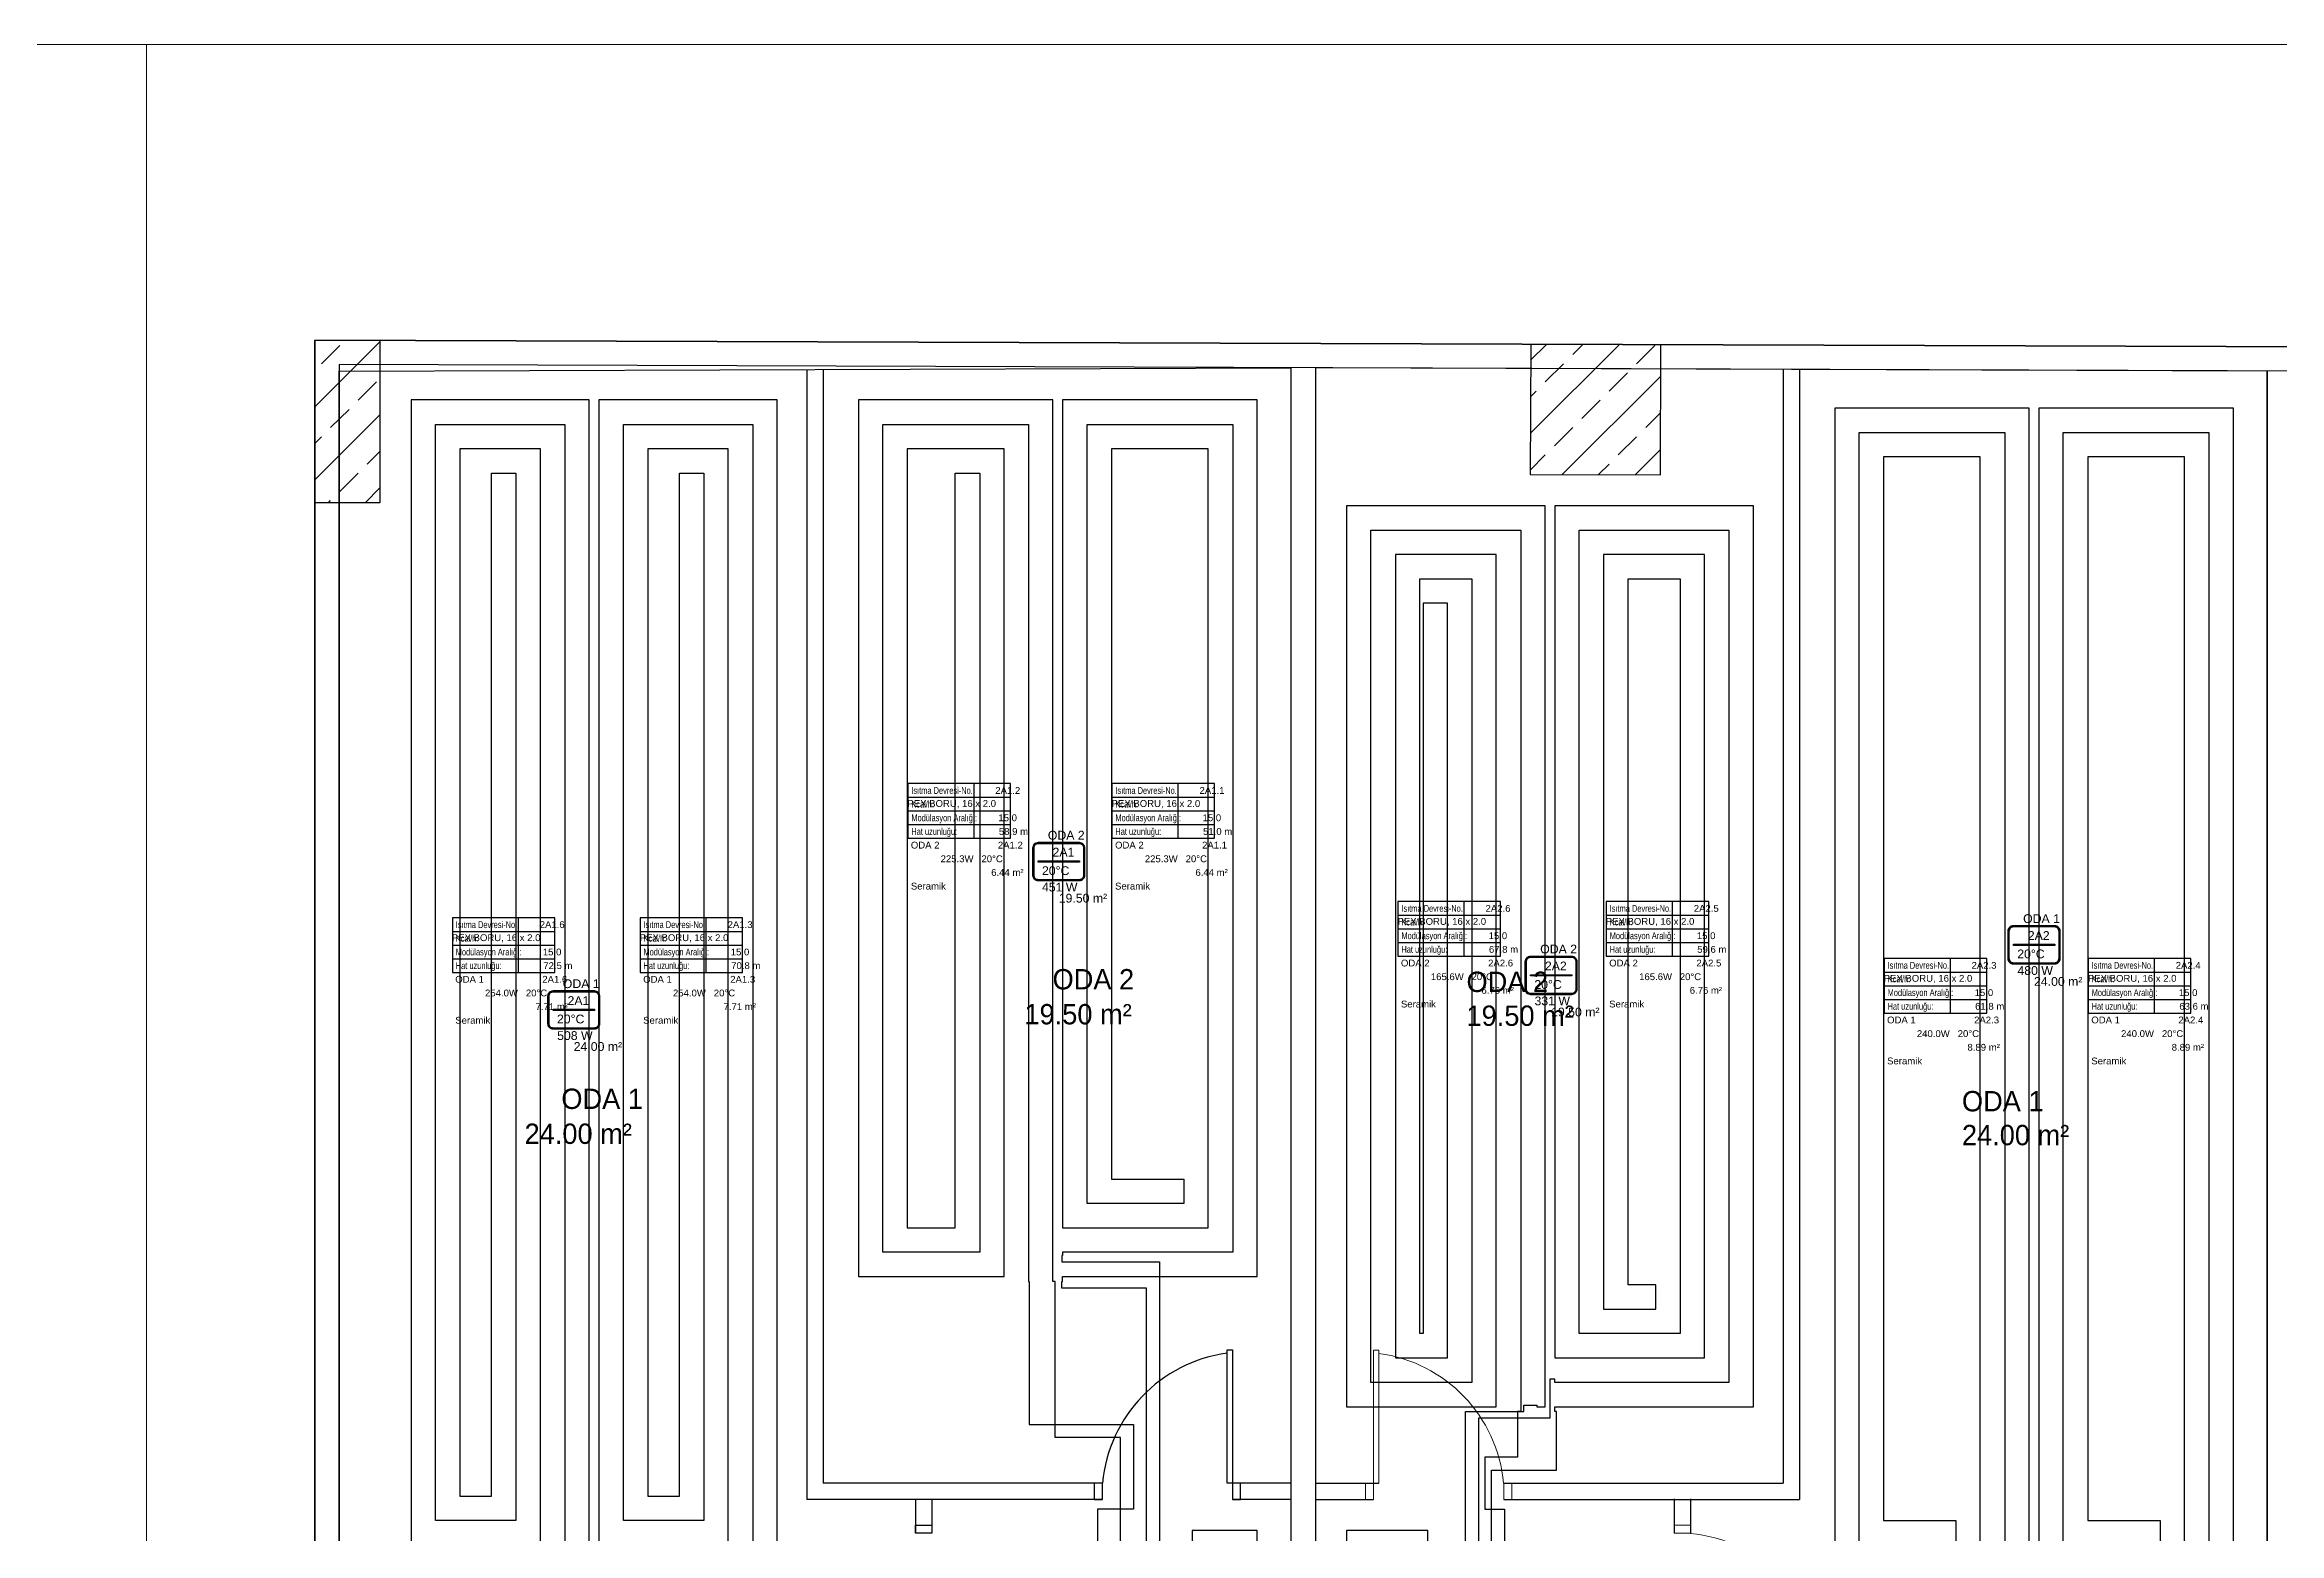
# Model space of a CAD drawing. Header units: centimetres. Extents: x 247996 to 315152, y -468471 to -440326.
# Drawn here: x 286906 to 288279, y -441242 to -440327 of the extents above; entities that cross this region are included whole.
import ezdxf
from ezdxf.enums import TextEntityAlignment as Align

# ---------------------------------------------------------------- set-up
doc = ezdxf.new("R2010")
doc.units = ezdxf.units.CM
doc.layers.add('SCOTT-ANTED', color=144, linetype='Continuous', lineweight=0)
doc.layers.add('SCOTT-M_Kapi_Kesit', color=171, linetype='Continuous', lineweight=20)
for name, color, linetype in [('SCOTT-MKDU0', 50, 'Continuous'), ('SCOTT-MTY-ISIKAYBIMAHAL', 2, 'Continuous'), ('SCOTT-MTY-PEX-BORU', 1, 'Continuous'), ('SCOTT-MTY-RADYATÖR', 2, 'Continuous')]:
    doc.layers.add(name, color=color, linetype=linetype)
doc.styles.add('MtXpl_Comic_Sans_MS', font='comic.ttf')
doc.styles.add('MTYCAPLT', font='arial.ttf')

# ---------------------------------------------------------------- blocks, each defined once
blk = doc.blocks.new('MTY-ETIKET')
at = {"layer": 'SCOTT-MTY-RADYATÖR'}
for p, q in [((2.69, 0), (2.69, 8)), ((-7, 6), (8, 6)), ((-7, 4), (8, 4)), ((-7, 2), (8, 2))]:
    blk.add_line(p, q, dxfattribs=at)
blk.add_lwpolyline([(8, 0), (8, 8), (-7, 8), (-7, 0)], close=True, dxfattribs=at)
at = {"layer": 'SCOTT-MTY-RADYATÖR', "style": 'MTYCAPLT', "width": 0.65}
for s, p in [('Isıtma Devresi-No.:', (-6.5, 7)), ('Kcal/h:', (-6.5, 5)), ('Modülasyon Aralığı:', (-6.5, 3)), ('Hat uzunluğu:', (-6.5, 1))]:
    blk.add_text(s, height=1, rotation=360, dxfattribs=at).set_placement(p, align=Align.MIDDLE_LEFT)
for tag, p in [('NO1_001', (5.8, 6.5)), ('AR_001', (6.25, 2.5)), ('UZ_001', (6.31, 0.51))]:
    blk.add_attdef(tag, p, '', height=1, rotation=360, dxfattribs=at)
at = {"layer": 'SCOTT-MTY-RADYATÖR', "color": 2, "style": 'MTYCAPLT', "width": 0.65}
for tag, p in [('BORU_001', (-7.07, 4.59)), ('YER_001', (2.9, 4.5))]:
    blk.add_attdef(tag, p, '', height=1, dxfattribs=at)
blk = doc.blocks.new('MTY-RADYATOR MAHAL')
at = {"layer": 'SCOTT-MTY-ISIKAYBIMAHAL', "color": 2}
for points in [[(-35.7, 18.4), (-35.7, -18.4, 0.414214), (-28.2, -25.9), (28.2, -25.9, 0.414214), (35.7, -18.4), (35.7, 18.4, 0.414214), (28.2, 25.9), (-28.2, 25.9, 0.414214)], [(-34.2, 18.4), (-34.2, -18.4, 0.414214), (-28.2, -24.4), (28.2, -24.4, 0.414214), (34.2, -18.4), (34.2, 18.4, 0.414214), (28.2, 24.4), (-28.2, 24.4, 0.414214)]]:
    blk.add_lwpolyline(points, format="xyb", close=True, dxfattribs=at)
at = {"layer": 'SCOTT-MTY-ISIKAYBIMAHAL', "color": 4}
for points in [[(-35.2, 18.4), (-35.2, -18.4, 0.414214), (-28.2, -25.4), (28.2, -25.4, 0.414214), (35.2, -18.4), (35.2, 18.4, 0.414214), (28.2, 25.4), (-28.2, 25.4, 0.414214)], [(-34.7, 18.4), (-34.7, -18.4, 0.414214), (-28.2, -24.9), (28.2, -24.9, 0.414214), (34.7, -18.4), (34.7, 18.4, 0.414214), (28.2, 24.9), (-28.2, 24.9, 0.414214)]]:
    blk.add_lwpolyline(points, format="xyb", close=True, dxfattribs=at)
at = {"layer": 'SCOTT-MTY-ISIKAYBIMAHAL', "color": 2}
blk.add_lwpolyline([(-28.2, 0.8), (28.2, 0.8), (28.2, -0.8), (-28.2, -0.8)], close=True, dxfattribs=at)
at = {"layer": 'SCOTT-MTY-ISIKAYBIMAHAL', "color": 1, "style": 'MTYCAPLT', "width": 0.65}
for tag, p in [('MAHAL_001', (-14.9, 29.8)), ('NO_001', (-8.3, 6.7))]:
    blk.add_attdef(tag, p, '', height=12, rotation=360, dxfattribs=at)
at = {"layer": 'SCOTT-MTY-ISIKAYBIMAHAL', "color": 4, "style": 'MTYCAPLT', "width": 0.65}
for tag, p in [('DERECE_001', (-22.8, -18.5)), ('ISIKAYBI_001', (-22.7, -41.1))]:
    blk.add_attdef(tag, p, '', height=12, rotation=360, dxfattribs=at)
blk.add_attdef('ALAN', text='', height=12, rotation=360, dxfattribs=at).set_placement((0, -50), align=Align.MIDDLE_LEFT)
blk = doc.blocks.new('asudhsaudhsa')
at = {"layer": 'SCOTT-M_Kapi_Kesit'}
for points in [[(526319.1, 4501829.3), (526319.1, 4501834.3), (526329.1, 4501834.3), (526329.1, 4501829.3), (526319.1, 4501829.3)], [(526319.1, 4501744.3), (526319.1, 4501749.3), (526329.1, 4501749.3), (526329.1, 4501744.3), (526319.1, 4501744.3)]]:
    blk.add_lwpolyline(points, dxfattribs=at)
blk.add_lwpolyline([(526329.1, 4501829.3), (526329.1, 4501826), (526410.9, 4501826), (526410.9, 4501829.3)], close=True, dxfattribs=at)
blk.add_arc((526320.8, 4501837.9), 88.9, 275.3081, 352.3253, dxfattribs=at)

msp = doc.modelspace()

# ---------------------------------------------------------------- linework, layer by layer
at = {"layer": 'SCOTT-ANTED'}
for p, q in [((315151.7, -440326.5), (278382, -440326.5)), ((286968.5, -440326.5), (286968.5, -447826.5))]:
    msp.add_line(p, q, dxfattribs=at)
at = {"layer": 'SCOTT-MKDU0', "color": 8, "ltscale": 0.03}
for p, q in [((288888.6, -440514.4), (287071.8, -440508.2)), ((287071.8, -440508.2), (287071.8, -443082.1)), ((287071.8, -440508.2), (288888.6, -440514.4)), ((287071.8, -443082.1), (287071.8, -440508.2)), ((287071.9, -440508.2), (287111.9, -440508.2)), ((287071.9, -440608.2), (287071.9, -440508.2)), ((287071.9, -440549.3), (287111.9, -440509.3)), ((287076, -440522.7), (287087.2, -440511.5)), ((287111.9, -440508.2), (287111.9, -440608.2)), ((287819.2, -440510.8), (287818.9, -440590.8)), ((287819, -440565.5), (287873.5, -440511)), ((287819.1, -440520.5), (287828.8, -440510.8)), ((287899.2, -440511), (287819.2, -440510.8)), ((287845, -440517.1), (287851.2, -440510.9)), ((287884.2, -440522.7), (287895.5, -440511.5)), ((287898.9, -440591), (287899.2, -440511)), ((287071.8, -440527.3), (287071.8, -441742.1)), ((288873.7, -440529.3), (287086.8, -440523.2)), ((287086.8, -440523.2), (287086.8, -443082.1)), ((287086.8, -440527.3), (287671.8, -440525.3)), ((287086.8, -440527.3), (287086.8, -441742.1)), ((287086.8, -441727.1), (287086.8, -440527.3)), ((287374.3, -440526.3), (287374.3, -441221)), ((287384.3, -440526.3), (287384.3, -441211)), ((287671.8, -440525.2), (287671.8, -441742.1)), ((287671.8, -440525.3), (287671.8, -441742.1)), ((287671.8, -440525.3), (287671.8, -441727.1)), ((287686.8, -440525.2), (287686.8, -441742.1)), ((287686.8, -440525.3), (287686.8, -441742.1)), ((288271.8, -440527.3), (287686.8, -440525.3)), ((287686.8, -440525.3), (287686.8, -441727.1)), ((287828.1, -440533.9), (287839.3, -440522.7)), ((287974.3, -440526.3), (287974.3, -441211)), ((287984.3, -440526.3), (287984.3, -441221)), ((288271.8, -440527.3), (288271.8, -441742.1)), ((288271.8, -440527.3), (288271.8, -441742.1)), ((288271.8, -441727.1), (288271.8, -440527.3)), ((287098.5, -440545.2), (287109.7, -440533.9)), ((287819, -440543), (287822.5, -440539.6)), ((287838.6, -440590.8), (287899.1, -440530.3)), ((287867.4, -440539.6), (287878.6, -440528.3)), ((287071.9, -440594.2), (287111.9, -440554.2)), ((287081.6, -440562), (287092.9, -440550.8)), ((287850.6, -440556.4), (287861.8, -440545.2)), ((287889.9, -440562), (287899, -440552.9)), ((287071.9, -440571.7), (287076, -440567.6)), ((287833.7, -440573.2), (287845, -440562)), ((287873, -440578.8), (287884.2, -440567.6)), ((287104.1, -440584.5), (287111.9, -440576.6)), ((287818.9, -440588.1), (287828.1, -440578.8)), ((287883.3, -440591), (287898.9, -440575.4)), ((287087.2, -440601.3), (287098.5, -440590.1)), ((287818.9, -440590.8), (287898.9, -440591)), ((287860.9, -440590.9), (287867.4, -440584.5)), ((287111.9, -440608.2), (287071.9, -440608.2)), ((287080.3, -440608.2), (287081.6, -440606.9)), ((287102.8, -440608.2), (287111.9, -440599.1)), ((287555.9, -441211), (287384.3, -441211)), ((287671.8, -441211), (287632.6, -441211)), ((287686.8, -441211), (287725.9, -441211)), ((287802.6, -441211), (287974.3, -441211)), ((287555.9, -441221), (287374.3, -441221)), ((287555.9, -441221), (287374.3, -441221)), ((287441.1, -441220.7), (287441.1, -441241.8)), ((287451.1, -441220.7), (287451.1, -441241.8)), ((287671.8, -441221), (287635.9, -441221)), ((287671.8, -441221), (287635.9, -441221)), ((287686.8, -441221), (287722.6, -441221)), ((287686.8, -441221), (287722.6, -441221)), ((287802.6, -441221), (287984.3, -441221)), ((287802.6, -441221), (287984.3, -441221)), ((287907.4, -441220.7), (287907.4, -441241.8)), ((287917.4, -441220.7), (287917.4, -441241.8))]:
    msp.add_line(p, q, dxfattribs=at)
msp.add_lwpolyline([(287635.9, -441211), (287632.6, -441211), (287632.6, -441129.1), (287635.9, -441129.1)], close=True, dxfattribs=at)
for points in [[(287550.9, -441221), (287555.9, -441221), (287555.9, -441211), (287550.9, -441211), (287550.9, -441221)], [(287635.9, -441221), (287640.9, -441221), (287640.9, -441211), (287635.9, -441211), (287635.9, -441221)], [(287451.1, -441236.8), (287451.1, -441241.8), (287441.1, -441241.8), (287441.1, -441236.8), (287451.1, -441236.8)]]:
    msp.add_lwpolyline(points, dxfattribs=at)
msp.add_arc((287644.5, -441219.2), 88.9, 97.6747, 174.6919, dxfattribs=at)
at = {"layer": 'SCOTT-MTY-PEX-BORU'}
for points in [[(287240.5, -441249), (287240.5, -440545), (287131, -440545), (287131, -441249)], [(287356, -441249), (287356, -440545), (287246.5, -440545), (287246.5, -441249)], [(287567, -441695), (287567, -441183), (287527, -441183), (287527, -441087), (287525.5, -441087), (287525.5, -441084), (287525.5, -440545), (287406, -440545), (287406, -441084), (287495.5, -441084), (287495.5, -440575), (287436, -440575), (287436, -441054), (287465.5, -441054), (287465.5, -440590), (287480.5, -440590), (287480.5, -441069), (287421, -441069), (287421, -440560), (287510.5, -440560), (287510.5, -441084), (287510.5, -441087), (287511, -441087), (287511, -441175), (287575, -441175), (287575, -441227), (287553, -441227), (287553, -441707)], [(287583, -441695), (287583, -441091), (287531, -441091), (287531, -441087), (287531.5, -441087), (287531.5, -441084), (287651, -441084), (287651, -440545), (287531.5, -440545), (287531.5, -441054), (287621, -441054), (287621, -440575), (287561.5, -440575), (287561.5, -441024), (287606, -441024), (287606, -441039), (287546.5, -441039), (287546.5, -440560), (287636, -440560), (287636, -441069), (287531.5, -441069), (287531.5, -441071), (287531, -441071), (287531, -441075), (287591, -441075), (287591, -441703)], [(288125.5, -441294), (288125.5, -440550), (288006, -440550), (288006, -441264)], [(288251, -441294), (288251, -440550), (288131.5, -440550), (288131.5, -441264)], [(287210.5, -441249), (287210.5, -440575), (287161, -440575), (287161, -441219), (287180.5, -441219), (287180.5, -440590), (287195.5, -440590), (287195.5, -441234), (287146, -441234), (287146, -440560), (287225.5, -440560), (287225.5, -441249)], [(287326, -441249), (287326, -440575), (287276.5, -440575), (287276.5, -441219), (287296, -441219), (287296, -440590), (287311, -440590), (287311, -441234), (287261.5, -441234), (287261.5, -440560), (287341, -440560), (287341, -441249)], [(288021, -441249), (288021, -440565), (288110.5, -440565), (288110.5, -441279)], [(288146.5, -441249), (288146.5, -440565), (288236, -440565), (288236, -441279)], [(288095.5, -441264), (288095.5, -440580), (288036, -440580), (288036, -441234), (288080.5, -441234), (288080.5, -441249)], [(288221, -441264), (288221, -440580), (288161.5, -440580), (288161.5, -441234), (288206, -441234), (288206, -441249)], [(287779, -441699), (287779, -441167), (287815, -441167), (287815, -441163), (287823, -441163), (287823, -441164), (287828, -441164), (287828, -440610), (287706, -440610), (287706, -441164), (287798, -441164), (287798, -440640), (287736, -440640), (287736, -441134), (287768, -441134), (287768, -440670), (287753, -440670), (287753, -441119), (287751, -441119), (287751, -440655), (287783, -440655), (287783, -441149), (287721, -441149), (287721, -440625), (287813, -440625), (287813, -441164), (287813, -441167), (287811, -441167), (287811, -441195), (287791, -441195), (287791, -441227), (287803, -441227), (287803, -441707)], [(287795, -441695), (287795, -441203), (287835, -441203), (287835, -441167), (287834, -441167), (287834, -441164), (287956, -441164), (287956, -440610), (287834, -440610), (287834, -441134), (287926, -441134), (287926, -440640), (287864, -440640), (287864, -441104), (287896, -441104), (287896, -441089), (287879, -441089), (287879, -440655), (287911, -440655), (287911, -441119), (287849, -441119), (287849, -440625), (287941, -440625), (287941, -441149), (287834, -441149), (287834, -441147), (287831, -441147), (287831, -441171), (287787, -441171), (287787, -441703)], [(287507, -441707), (287507, -441683), (287499, -441683), (287499, -441643), (287611, -441643), (287611, -441620), (287651, -441620), (287651, -441240), (287611, -441240), (287611, -441590), (287636, -441590), (287636, -441605), (287611, -441605), (287607, -441605), (287607, -441603), (287491, -441603), (287491, -441679), (287503, -441679), (287503, -441707)], [(287797, -441707), (287797, -441690), (287760, -441690), (287760, -441703), (287756, -441703), (287756, -441705), (287756, -441240), (287706, -441240), (287706, -441705), (287726, -441705), (287726, -441255), (287741, -441255), (287741, -441705), (287741, -441711), (287739, -441711), (287739, -441715), (287779, -441715), (287779, -441703), (287783, -441703), (287783, -441695), (287793, -441695), (287793, -441707)]]:
    msp.add_lwpolyline(points, dxfattribs=at)

# ---------------------------------------------------------------- block references
at = {"layer": 'SCOTT-MKDU0', "color": 8, "ltscale": 0.03, "rotation": 90.00000000000001}
msp.add_blockref('asudhsaudhsa', (4789551.9, -967540.1), dxfattribs=at)
at = {"layer": 'SCOTT-MKDU0', "color": 8, "ltscale": 0.03, "xscale": -1, "rotation": 180}
msp.add_blockref('asudhsaudhsa', (-238411.7, 4060507.5), dxfattribs=at)
at = {"layer": 'SCOTT-MTY-ISIKAYBIMAHAL'}
ref = msp.add_blockref('MTY-RADYATOR MAHAL', (287529.1, -440828.8), dxfattribs=dict(at, xscale=0.45, yscale=0.45))
ref.add_attrib('DERECE_001', '20%%DC', (287518.8, -440837.1), dxfattribs={"height": 5.4, "rotation": 360, "style": 'MTYCAPLT'})
ref.add_attrib('MAHAL_001', 'ODA 2', (287522.4, -440815.3), dxfattribs={"height": 5.4, "rotation": 360, "style": 'MTYCAPLT'})
ref.add_attrib('ISIKAYBI_001', '451 W', (287518.8, -440847.2), dxfattribs={"height": 5.4, "rotation": 360, "style": 'MTYCAPLT'})
ref.add_attrib('NO_001', '2A1', (287525.3, -440825.7), dxfattribs={"height": 5.4, "rotation": 360, "style": 'MTYCAPLT'})
ref.add_attrib('ALAN', '19.50 m²', (287529.1, -440854), dxfattribs={"height": 5.4, "rotation": 360, "style": 'MTYCAPLT'})
ref = msp.add_blockref('MTY-RADYATOR MAHAL', (288128.5, -440880), dxfattribs=dict(at, xscale=0.45, yscale=0.45))
ref.add_attrib('DERECE_001', '20%%DC', (288118.2, -440888.3), dxfattribs={"height": 5.4, "rotation": 360, "style": 'MTYCAPLT'})
ref.add_attrib('MAHAL_001', 'ODA 1', (288121.8, -440866.6), dxfattribs={"height": 5.4, "rotation": 360, "style": 'MTYCAPLT'})
ref.add_attrib('ISIKAYBI_001', '480 W', (288118.3, -440898.5), dxfattribs={"height": 5.4, "rotation": 360, "style": 'MTYCAPLT'})
ref.add_attrib('NO_001', '2A2', (288124.7, -440877), dxfattribs={"height": 5.4, "rotation": 360, "style": 'MTYCAPLT'})
ref.add_attrib('ALAN', '24.00 m²', (288128.5, -440905.2), dxfattribs={"height": 5.4, "rotation": 360, "style": 'MTYCAPLT'})
ref = msp.add_blockref('MTY-RADYATOR MAHAL', (287831.7, -440898.8), dxfattribs=dict(at, xscale=0.45, yscale=0.45))
ref.add_attrib('DERECE_001', '20%%DC', (287821.4, -440907.1), dxfattribs={"height": 5.4, "rotation": 360, "style": 'MTYCAPLT'})
ref.add_attrib('MAHAL_001', 'ODA 2', (287825, -440885.3), dxfattribs={"height": 5.4, "rotation": 360, "style": 'MTYCAPLT'})
ref.add_attrib('ISIKAYBI_001', '331 W', (287821.5, -440917.2), dxfattribs={"height": 5.4, "rotation": 360, "style": 'MTYCAPLT'})
ref.add_attrib('NO_001', '2A2', (287827.9, -440895.7), dxfattribs={"height": 5.4, "rotation": 360, "style": 'MTYCAPLT'})
ref.add_attrib('ALAN', '19.50 m²', (287831.7, -440924), dxfattribs={"height": 5.4, "rotation": 360, "style": 'MTYCAPLT'})
ref = msp.add_blockref('MTY-RADYATOR MAHAL', (287231, -440920), dxfattribs=dict(at, xscale=0.45, yscale=0.45))
ref.add_attrib('DERECE_001', '20%%DC', (287220.7, -440928.3), dxfattribs={"height": 5.4, "rotation": 360, "style": 'MTYCAPLT'})
ref.add_attrib('MAHAL_001', 'ODA 1', (287224.3, -440906.6), dxfattribs={"height": 5.4, "rotation": 360, "style": 'MTYCAPLT'})
ref.add_attrib('ISIKAYBI_001', '508 W', (287220.8, -440938.5), dxfattribs={"height": 5.4, "rotation": 360, "style": 'MTYCAPLT'})
ref.add_attrib('NO_001', '2A1', (287227.2, -440917), dxfattribs={"height": 5.4, "rotation": 360, "style": 'MTYCAPLT'})
ref.add_attrib('ALAN', '24.00 m²', (287231, -440945.2), dxfattribs={"height": 5.4, "rotation": 360, "style": 'MTYCAPLT'})
at = {"layer": 'SCOTT-MTY-PEX-BORU'}
ref = msp.add_blockref('MTY-ETIKET', (287465.8, -440814.5), dxfattribs=dict(at, xscale=4.2, yscale=4.2))
ref.add_attrib('UZ_001', '58.9 m', (287492.3, -440812.4), dxfattribs={"height": 4.2, "rotation": 360, "style": 'MTYCAPLT'})
ref.add_attrib('AR_001', '15.0', (287492, -440804), dxfattribs={"height": 4.2, "rotation": 360, "style": 'MTYCAPLT'})
ref.add_attrib('NO1_001', '2A1.2', (287490.1, -440787.2), dxfattribs={"height": 4.2, "rotation": 360, "style": 'MTYCAPLT'})
ref.add_attrib('BORU_001', 'PEX BORU, 16 x 2.0', (287436.1, -440795.2), dxfattribs={"height": 4.2, "style": 'MTYCAPLT'})
ref.add_attrib('MAHAL_001', 'ODA 2', (287438.2, -440820.8), dxfattribs={"height": 4.2, "style": 'MTYCAPLT'})
ref.add_attrib('NO_001', '2A1.2', (287491.7, -440820.8), dxfattribs={"height": 4.2, "style": 'MTYCAPLT'})
ref.add_attrib('DERECE_001', '20°C', (287481.6, -440829.2), dxfattribs={"height": 4.2, "style": 'MTYCAPLT'})
ref.add_attrib('KCAL/H:_001', '225.3W', (287456.5, -440829.2), dxfattribs={"height": 4.2, "style": 'MTYCAPLT'})
ref.add_attrib('ALAN_001', '6.44 m²', (287487.6, -440837.6), dxfattribs={"height": 4.2, "style": 'MTYCAPLT'})
ref.add_attrib('MALZEMECINSI_001', 'Seramik', (287438.2, -440846), dxfattribs={"height": 4.2, "style": 'MTYCAPLT'})
ref = msp.add_blockref('MTY-ETIKET', (287591.2, -440814.5), dxfattribs=dict(at, xscale=4.2, yscale=4.2))
ref.add_attrib('UZ_001', '51.0 m', (287617.8, -440812.4), dxfattribs={"height": 4.2, "rotation": 360, "style": 'MTYCAPLT'})
ref.add_attrib('AR_001', '15.0', (287617.5, -440804), dxfattribs={"height": 4.2, "rotation": 360, "style": 'MTYCAPLT'})
ref.add_attrib('NO1_001', '2A1.1', (287615.6, -440787.2), dxfattribs={"height": 4.2, "rotation": 360, "style": 'MTYCAPLT'})
ref.add_attrib('BORU_001', 'PEX BORU, 16 x 2.0', (287561.6, -440795.2), dxfattribs={"height": 4.2, "style": 'MTYCAPLT'})
ref.add_attrib('MAHAL_001', 'ODA 2', (287563.7, -440820.8), dxfattribs={"height": 4.2, "style": 'MTYCAPLT'})
ref.add_attrib('NO_001', '2A1.1', (287617.2, -440820.8), dxfattribs={"height": 4.2, "style": 'MTYCAPLT'})
ref.add_attrib('DERECE_001', '20°C', (287607.1, -440829.2), dxfattribs={"height": 4.2, "style": 'MTYCAPLT'})
ref.add_attrib('KCAL/H:_001', '225.3W', (287582, -440829.2), dxfattribs={"height": 4.2, "style": 'MTYCAPLT'})
ref.add_attrib('ALAN_001', '6.44 m²', (287613.1, -440837.6), dxfattribs={"height": 4.2, "style": 'MTYCAPLT'})
ref.add_attrib('MALZEMECINSI_001', 'Seramik', (287563.7, -440846), dxfattribs={"height": 4.2, "style": 'MTYCAPLT'})
ref = msp.add_blockref('MTY-ETIKET', (287767, -440887), dxfattribs=dict(at, xscale=4.2, yscale=4.2))
ref.add_attrib('UZ_001', '67.8 m', (287793.5, -440884.9), dxfattribs={"height": 4.2, "rotation": 360, "style": 'MTYCAPLT'})
ref.add_attrib('AR_001', '15.0', (287793.3, -440876.5), dxfattribs={"height": 4.2, "rotation": 360, "style": 'MTYCAPLT'})
ref.add_attrib('NO1_001', '2A2.6', (287791.4, -440859.7), dxfattribs={"height": 4.2, "rotation": 360, "style": 'MTYCAPLT'})
ref.add_attrib('BORU_001', 'PEX BORU, 16 x 2.0', (287737.3, -440867.7), dxfattribs={"height": 4.2, "style": 'MTYCAPLT'})
ref.add_attrib('MAHAL_001', 'ODA 2', (287739.4, -440893.3), dxfattribs={"height": 4.2, "style": 'MTYCAPLT'})
ref.add_attrib('NO_001', '2A2.6', (287793, -440893.3), dxfattribs={"height": 4.2, "style": 'MTYCAPLT'})
ref.add_attrib('DERECE_001', '20°C', (287782.8, -440901.7), dxfattribs={"height": 4.2, "style": 'MTYCAPLT'})
ref.add_attrib('KCAL/H:_001', '165.6W', (287757.8, -440901.7), dxfattribs={"height": 4.2, "style": 'MTYCAPLT'})
ref.add_attrib('ALAN_001', '6.76 m²', (287788.9, -440910.1), dxfattribs={"height": 4.2, "style": 'MTYCAPLT'})
ref.add_attrib('MALZEMECINSI_001', 'Seramik', (287739.4, -440918.5), dxfattribs={"height": 4.2, "style": 'MTYCAPLT'})
ref = msp.add_blockref('MTY-ETIKET', (287895, -440887), dxfattribs=dict(at, xscale=4.2, yscale=4.2))
ref.add_attrib('UZ_001', '59.6 m', (287921.5, -440884.9), dxfattribs={"height": 4.2, "rotation": 360, "style": 'MTYCAPLT'})
ref.add_attrib('AR_001', '15.0', (287921.3, -440876.5), dxfattribs={"height": 4.2, "rotation": 360, "style": 'MTYCAPLT'})
ref.add_attrib('NO1_001', '2A2.5', (287919.4, -440859.7), dxfattribs={"height": 4.2, "rotation": 360, "style": 'MTYCAPLT'})
ref.add_attrib('BORU_001', 'PEX BORU, 16 x 2.0', (287865.3, -440867.7), dxfattribs={"height": 4.2, "style": 'MTYCAPLT'})
ref.add_attrib('MAHAL_001', 'ODA 2', (287867.4, -440893.3), dxfattribs={"height": 4.2, "style": 'MTYCAPLT'})
ref.add_attrib('NO_001', '2A2.5', (287921, -440893.3), dxfattribs={"height": 4.2, "style": 'MTYCAPLT'})
ref.add_attrib('DERECE_001', '20°C', (287910.8, -440901.7), dxfattribs={"height": 4.2, "style": 'MTYCAPLT'})
ref.add_attrib('KCAL/H:_001', '165.6W', (287885.8, -440901.7), dxfattribs={"height": 4.2, "style": 'MTYCAPLT'})
ref.add_attrib('ALAN_001', '6.76 m²', (287916.9, -440910.1), dxfattribs={"height": 4.2, "style": 'MTYCAPLT'})
ref.add_attrib('MALZEMECINSI_001', 'Seramik', (287867.4, -440918.5), dxfattribs={"height": 4.2, "style": 'MTYCAPLT'})
ref = msp.add_blockref('MTY-ETIKET', (287185.8, -440897), dxfattribs=dict(at, xscale=4.2, yscale=4.2))
ref.add_attrib('UZ_001', '72.5 m', (287212.3, -440894.9), dxfattribs={"height": 4.2, "rotation": 360, "style": 'MTYCAPLT'})
ref.add_attrib('AR_001', '15.0', (287212, -440886.5), dxfattribs={"height": 4.2, "rotation": 360, "style": 'MTYCAPLT'})
ref.add_attrib('NO1_001', '2A1.6', (287210.1, -440869.7), dxfattribs={"height": 4.2, "rotation": 360, "style": 'MTYCAPLT'})
ref.add_attrib('BORU_001', 'PEX BORU, 16 x 2.0', (287156.1, -440877.7), dxfattribs={"height": 4.2, "style": 'MTYCAPLT'})
ref.add_attrib('MAHAL_001', 'ODA 1', (287158.2, -440903.3), dxfattribs={"height": 4.2, "style": 'MTYCAPLT'})
ref.add_attrib('NO_001', '2A1.6', (287211.7, -440903.3), dxfattribs={"height": 4.2, "style": 'MTYCAPLT'})
ref.add_attrib('DERECE_001', '20°C', (287201.6, -440911.7), dxfattribs={"height": 4.2, "style": 'MTYCAPLT'})
ref.add_attrib('KCAL/H:_001', '254.0W', (287176.5, -440911.7), dxfattribs={"height": 4.2, "style": 'MTYCAPLT'})
ref.add_attrib('ALAN_001', '7.71 m²', (287207.6, -440920.1), dxfattribs={"height": 4.2, "style": 'MTYCAPLT'})
ref.add_attrib('MALZEMECINSI_001', 'Seramik', (287158.2, -440928.5), dxfattribs={"height": 4.2, "style": 'MTYCAPLT'})
ref = msp.add_blockref('MTY-ETIKET', (287301.2, -440897), dxfattribs=dict(at, xscale=4.2, yscale=4.2))
ref.add_attrib('UZ_001', '70.8 m', (287327.8, -440894.9), dxfattribs={"height": 4.2, "rotation": 360, "style": 'MTYCAPLT'})
ref.add_attrib('AR_001', '15.0', (287327.5, -440886.5), dxfattribs={"height": 4.2, "rotation": 360, "style": 'MTYCAPLT'})
ref.add_attrib('NO1_001', '2A1.3', (287325.6, -440869.7), dxfattribs={"height": 4.2, "rotation": 360, "style": 'MTYCAPLT'})
ref.add_attrib('BORU_001', 'PEX BORU, 16 x 2.0', (287271.6, -440877.7), dxfattribs={"height": 4.2, "style": 'MTYCAPLT'})
ref.add_attrib('MAHAL_001', 'ODA 1', (287273.7, -440903.3), dxfattribs={"height": 4.2, "style": 'MTYCAPLT'})
ref.add_attrib('NO_001', '2A1.3', (287327.2, -440903.3), dxfattribs={"height": 4.2, "style": 'MTYCAPLT'})
ref.add_attrib('DERECE_001', '20°C', (287317.1, -440911.7), dxfattribs={"height": 4.2, "style": 'MTYCAPLT'})
ref.add_attrib('KCAL/H:_001', '254.0W', (287292, -440911.7), dxfattribs={"height": 4.2, "style": 'MTYCAPLT'})
ref.add_attrib('ALAN_001', '7.71 m²', (287323.1, -440920.1), dxfattribs={"height": 4.2, "style": 'MTYCAPLT'})
ref.add_attrib('MALZEMECINSI_001', 'Seramik', (287273.7, -440928.5), dxfattribs={"height": 4.2, "style": 'MTYCAPLT'})
ref = msp.add_blockref('MTY-ETIKET', (288065.8, -440922), dxfattribs=dict(at, xscale=4.2, yscale=4.2))
ref.add_attrib('UZ_001', '61.8 m', (288092.3, -440919.9), dxfattribs={"height": 4.2, "rotation": 360, "style": 'MTYCAPLT'})
ref.add_attrib('AR_001', '15.0', (288092, -440911.5), dxfattribs={"height": 4.2, "rotation": 360, "style": 'MTYCAPLT'})
ref.add_attrib('NO1_001', '2A2.3', (288090.1, -440894.7), dxfattribs={"height": 4.2, "rotation": 360, "style": 'MTYCAPLT'})
ref.add_attrib('BORU_001', 'PEX BORU, 16 x 2.0', (288036.1, -440902.7), dxfattribs={"height": 4.2, "style": 'MTYCAPLT'})
ref.add_attrib('MAHAL_001', 'ODA 1', (288038.2, -440928.3), dxfattribs={"height": 4.2, "style": 'MTYCAPLT'})
ref.add_attrib('NO_001', '2A2.3', (288091.7, -440928.3), dxfattribs={"height": 4.2, "style": 'MTYCAPLT'})
ref.add_attrib('DERECE_001', '20°C', (288081.6, -440936.7), dxfattribs={"height": 4.2, "style": 'MTYCAPLT'})
ref.add_attrib('KCAL/H:_001', '240.0W', (288056.5, -440936.7), dxfattribs={"height": 4.2, "style": 'MTYCAPLT'})
ref.add_attrib('ALAN_001', '8.89 m²', (288087.6, -440945.1), dxfattribs={"height": 4.2, "style": 'MTYCAPLT'})
ref.add_attrib('MALZEMECINSI_001', 'Seramik', (288038.2, -440953.5), dxfattribs={"height": 4.2, "style": 'MTYCAPLT'})
ref = msp.add_blockref('MTY-ETIKET', (288191.2, -440922), dxfattribs=dict(at, xscale=4.2, yscale=4.2))
ref.add_attrib('UZ_001', '63.6 m', (288217.8, -440919.9), dxfattribs={"height": 4.2, "rotation": 360, "style": 'MTYCAPLT'})
ref.add_attrib('AR_001', '15.0', (288217.5, -440911.5), dxfattribs={"height": 4.2, "rotation": 360, "style": 'MTYCAPLT'})
ref.add_attrib('NO1_001', '2A2.4', (288215.6, -440894.7), dxfattribs={"height": 4.2, "rotation": 360, "style": 'MTYCAPLT'})
ref.add_attrib('BORU_001', 'PEX BORU, 16 x 2.0', (288161.6, -440902.7), dxfattribs={"height": 4.2, "style": 'MTYCAPLT'})
ref.add_attrib('MAHAL_001', 'ODA 1', (288163.7, -440928.3), dxfattribs={"height": 4.2, "style": 'MTYCAPLT'})
ref.add_attrib('NO_001', '2A2.4', (288217.2, -440928.3), dxfattribs={"height": 4.2, "style": 'MTYCAPLT'})
ref.add_attrib('DERECE_001', '20°C', (288207.1, -440936.7), dxfattribs={"height": 4.2, "style": 'MTYCAPLT'})
ref.add_attrib('KCAL/H:_001', '240.0W', (288182, -440936.7), dxfattribs={"height": 4.2, "style": 'MTYCAPLT'})
ref.add_attrib('ALAN_001', '8.89 m²', (288213.1, -440945.1), dxfattribs={"height": 4.2, "style": 'MTYCAPLT'})
ref.add_attrib('MALZEMECINSI_001', 'Seramik', (288163.7, -440953.5), dxfattribs={"height": 4.2, "style": 'MTYCAPLT'})

# ---------------------------------------------------------------- texts
at = {"layer": 'SCOTT-MKDU0', "color": 8, "ltscale": 0.03, "style": 'MtXpl_Comic_Sans_MS'}
for s, p in [('ODA 2', (287525.3, -440907.4)), ('19.50 m²', (287508, -440928.9)), ('ODA 1', (287223.4, -440980.9)), ('24.00 m²', (287200.8, -441002.4))]:
    msp.add_text(s, height=12.5, dxfattribs=at).set_placement(p)
at = {"layer": 'SCOTT-MKDU0', "color": 8, "ltscale": 0.03, "char_height": 12.5, "attachment_point": 7}
for s, insert in [('{\\fComic Sans MS|b0|i0|c162|p66;ODA 2\\P19.50 m²}', (287779.7, -440930)), ('{\\fComic Sans MS|b0|i0|c162|p66;ODA 1\\P24.00 m²}', (288084.2, -441003.4))]:
    msp.add_mtext_dynamic_manual_height_columns(s, width=374.89, gutter_width=12.5, heights=[0], dxfattribs=dict(at, insert=insert))

doc.saveas('drawing.dxf')
